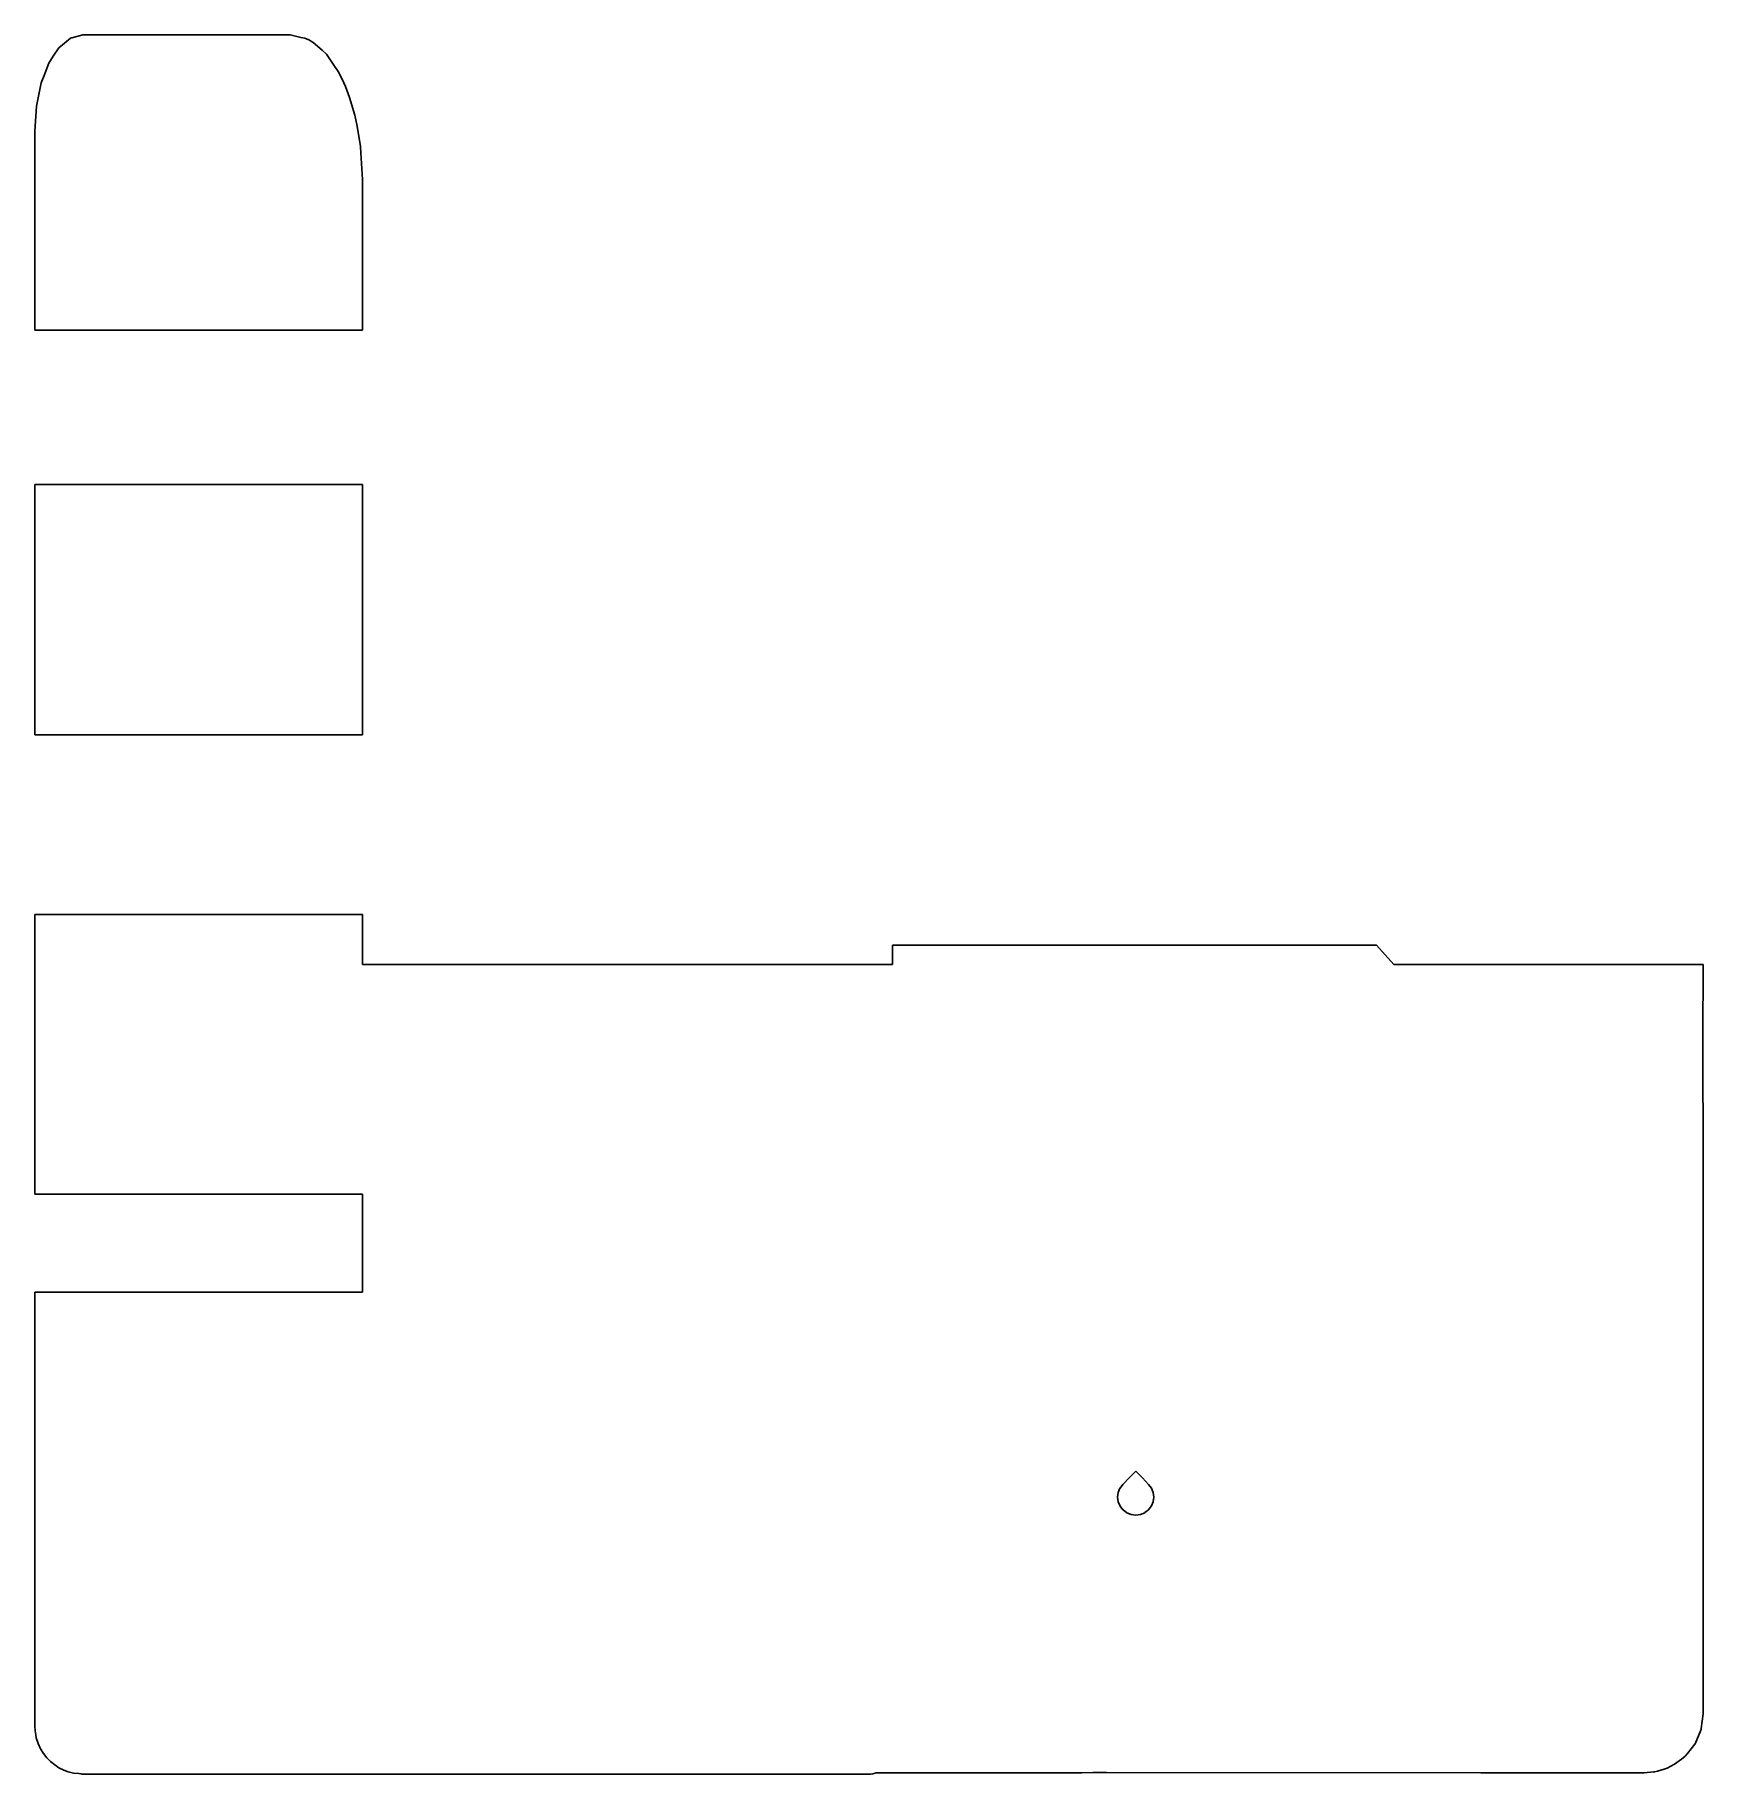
# Model space of a CAD drawing. Header units: metres. Extents: x 2.4 to 71.7, y -16 to 56.2.
import ezdxf

# ---------------------------------------------------------------- set-up
doc = ezdxf.new("R2010")
doc.units = ezdxf.units.M

msp = doc.modelspace()

# ---------------------------------------------------------------- linework, layer by layer
for p, q in [((3.4, 55.645), (3.167, 55.287)), ((3.633, 55.837), (3.4, 55.645)), ((3.882, 56.044), (3.633, 55.837)), ((4.139, 56.112), (3.882, 56.044)), ((4.4, 56.181), (4.139, 56.112)), ((6.593, 56.181), (4.4, 56.181)), ((13, 56.181), (6.593, 56.181)), ((13.169, 56.143), (13, 56.181)), ((13.444, 56.063), (13.169, 56.143)), ((13.611, 56.042), (13.444, 56.063)), ((13.78, 55.974), (13.611, 56.042)), ((13.953, 55.856), (13.78, 55.974)), ((14.331, 55.544), (13.953, 55.856)), ((2.986, 55.009), (2.787, 54.49)), ((3.167, 55.287), (2.986, 55.009)), ((14.504, 55.372), (14.331, 55.544)), ((14.761, 55.007), (14.504, 55.372)), ((15.019, 54.613), (14.761, 55.007)), ((2.668, 54.181), (2.527, 53.499)), ((2.787, 54.49), (2.668, 54.181)), ((15.022, 54.607), (15.019, 54.613)), ((15.165, 54.333), (15.022, 54.607)), ((15.292, 54.031), (15.165, 54.333)), ((2.527, 53.499), (2.468, 53.216)), ((15.468, 53.576), (15.292, 54.031)), ((15.683, 52.852), (15.468, 53.576)), ((2.468, 53.216), (2.414, 52.391)), ((15.78, 52.389), (15.683, 52.852)), ((2.414, 52.391), (2.4, 52.181)), ((2.4, 52.181), (2.4, 50.944)), ((15.921, 51.543), (15.78, 52.389)), ((15.941, 51.284), (15.921, 51.543)), ((16, 50.181), (15.941, 51.284)), ((2.4, 50.944), (2.4, 49.627)), ((16, 48.945), (16, 50.181)), ((2.4, 49.627), (2.4, 49.062)), ((2.4, 49.062), (2.4, 48.72)), ((2.4, 48.72), (2.4, 46.181)), ((16, 47.938), (16, 48.945)), ((16, 46.181), (16, 47.938)), ((2.4, 46.181), (2.4, 44.927)), ((16, 43.924), (16, 46.181)), ((2.4, 44.927), (2.4, 43.924)), ((2.4, 43.924), (12.457, 43.924)), ((12.457, 43.924), (16, 43.924)), ((12.457, 43.924), (12.457, 43.924)), ((5.943, 37.52), (2.4, 37.52)), ((2.4, 37.52), (2.4, 36.29)), ((16, 37.52), (5.943, 37.52)), ((16, 35.264), (16, 37.52)), ((2.4, 36.29), (2.4, 35.264)), ((2.4, 35.264), (2.4, 32.01)), ((16, 30.752), (16, 35.264)), ((16, 35.264), (16, 35.264)), ((2.4, 32.01), (2.4, 28.336)), ((16, 28.336), (16, 30.752)), ((2.4, 28.336), (2.4, 27.797)), ((16, 27.128), (16, 28.336)), ((2.4, 27.797), (2.4, 27.128)), ((2.4, 27.128), (4.297, 27.128)), ((4.297, 27.128), (16, 27.128)), ((2.4, 18.529), (2.4, 19.676)), ((2.4, 19.676), (14.103, 19.676)), ((14.103, 19.676), (16, 19.676)), ((16, 19.676), (16, 19.457)), ((16, 19.457), (16, 18.269)), ((16, 19.457), (16, 19.457)), ((2.4, 13.81), (2.4, 18.529)), ((16, 18.269), (16, 17.75)), ((38, 17.604), (38, 18.403)), ((38, 18.403), (42.473, 18.403)), ((42.473, 18.403), (58.1, 18.403)), ((58.1, 18.403), (58.816, 17.604)), ((16, 17.75), (16, 17.604)), ((16, 17.604), (26.151, 17.604)), ((26.151, 17.604), (33.162, 17.604)), ((33.162, 17.604), (38, 17.604)), ((58.816, 17.604), (66.625, 17.604)), ((66.625, 17.604), (71.656, 17.604)), ((71.656, 17.604), (71.645, 14.575)), ((71.645, 14.575), (71.65, 9.169)), ((2.4, 13.565), (2.4, 13.81)), ((2.4, 13.275), (2.4, 13.565)), ((2.4, 12.973), (2.4, 13.275)), ((2.4, 12.699), (2.4, 12.973)), ((2.4, 9.034), (2.4, 12.699)), ((2.4, 8.959), (2.4, 9.034)), ((2.4, 8.893), (2.4, 8.959)), ((2.4, 8.843), (2.4, 8.893)), ((2.4, 8.81), (2.4, 8.843)), ((2.4, 8.076), (2.4, 8.81)), ((71.65, 9.169), (71.658, -13.5)), ((4.297, 8.076), (2.4, 8.076)), ((16, 8.076), (4.297, 8.076)), ((16, 4.349), (16, 8.076)), ((16, 4.142), (16, 4.349)), ((2.4, -1.737), (2.4, 4)), ((2.4, 4), (8.168, 4)), ((8.168, 4), (16, 4)), ((16, 4), (16, 4.142)), ((2.4, -11.529), (2.4, -1.737)), ((47.84, -3.691), (48.1, -3.426)), ((48.1, -3.426), (48.376, -3.708)), ((47.35, -4.503), (47.373, -4.316)), ((47.373, -4.316), (47.374, -4.31)), ((47.374, -4.31), (47.445, -4.134)), ((47.445, -4.134), (47.447, -4.129)), ((47.447, -4.129), (47.451, -4.124)), ((47.451, -4.124), (47.564, -3.973)), ((47.564, -3.973), (47.84, -3.691)), ((48.376, -3.708), (48.636, -3.973)), ((48.636, -3.973), (48.749, -4.124)), ((48.749, -4.124), (48.753, -4.129)), ((48.753, -4.129), (48.824, -4.304)), ((48.824, -4.304), (48.826, -4.31)), ((48.826, -4.31), (48.849, -4.497)), ((47.351, -4.509), (47.35, -4.503)), ((47.377, -4.696), (47.351, -4.509)), ((47.379, -4.702), (47.377, -4.696)), ((47.452, -4.876), (47.379, -4.702)), ((47.456, -4.881), (47.452, -4.876)), ((47.572, -5.03), (47.456, -4.881)), ((47.576, -5.034), (47.572, -5.03)), ((47.727, -5.148), (47.576, -5.034)), ((48.628, -5.03), (48.478, -5.144)), ((48.632, -5.025), (48.628, -5.03)), ((48.748, -4.876), (48.632, -5.025)), ((48.75, -4.87), (48.748, -4.876)), ((48.823, -4.696), (48.75, -4.87)), ((48.75, -4.87), (48.75, -4.87)), ((48.824, -4.69), (48.823, -4.696)), ((48.85, -4.503), (48.824, -4.69)), ((48.849, -4.497), (48.85, -4.503)), ((47.732, -5.15), (47.727, -5.148)), ((47.907, -5.222), (47.732, -5.15)), ((47.913, -5.223), (47.907, -5.222)), ((48.1, -5.248), (47.913, -5.223)), ((48.106, -5.247), (48.1, -5.248)), ((48.293, -5.222), (48.106, -5.247)), ((48.299, -5.22), (48.293, -5.222)), ((48.473, -5.148), (48.299, -5.22)), ((48.478, -5.144), (48.473, -5.148)), ((2.4, -11.653), (2.4, -11.529)), ((2.4, -12.073), (2.4, -11.653)), ((2.4, -13.993), (2.4, -12.073)), ((71.658, -13.5), (71.578, -14.097)), ((2.4, -14), (2.4, -13.993)), ((2.412, -14.199), (2.4, -14)), ((2.44, -14.37), (2.412, -14.199)), ((2.462, -14.492), (2.44, -14.37)), ((71.557, -14.177), (71.317, -14.746)), ((71.569, -14.147), (71.557, -14.177)), ((71.578, -14.097), (71.569, -14.147)), ((2.546, -14.722), (2.462, -14.492)), ((2.638, -14.944), (2.546, -14.722)), ((2.762, -15.137), (2.638, -14.944)), ((2.903, -15.322), (2.762, -15.137)), ((71.006, -15.137), (70.913, -15.249)), ((71.315, -14.75), (71.006, -15.137)), ((71.317, -14.746), (71.315, -14.749)), ((71.315, -14.749), (71.315, -14.75)), ((3.051, -15.474), (2.903, -15.322)), ((3.229, -15.611), (3.051, -15.474)), ((3.402, -15.733), (3.229, -15.611)), ((3.604, -15.826), (3.402, -15.733)), ((3.789, -15.903), (3.604, -15.826)), ((69.755, -15.872), (69.645, -15.901)), ((70.038, -15.79), (69.755, -15.872)), ((70.159, -15.743), (70.038, -15.79)), ((70.47, -15.585), (70.159, -15.743)), ((70.759, -15.372), (70.47, -15.585)), ((70.913, -15.249), (70.759, -15.372)), ((4.001, -15.958), (3.789, -15.903)), ((4.228, -15.977), (4.001, -15.958)), ((4.324, -15.99), (4.228, -15.977)), ((4.364, -15.996), (4.324, -15.99)), ((4.4, -16), (4.364, -15.996)), ((7.98, -16), (4.4, -16)), ((24.471, -16), (7.98, -16)), ((32.409, -16), (24.471, -16)), ((32.767, -16), (32.409, -16)), ((37, -16), (32.767, -16)), ((37.095, -15.995), (37, -16)), ((37.099, -15.995), (37.095, -15.995)), ((37.194, -15.981), (37.099, -15.995)), ((37.286, -15.958), (37.194, -15.981)), ((37.29, -15.957), (37.286, -15.958)), ((37.329, -15.938), (37.29, -15.957)), ((41.74, -15.941), (37.329, -15.938)), ((44.386, -15.938), (41.74, -15.941)), ((45.859, -15.936), (44.386, -15.938)), ((46.326, -15.934), (45.859, -15.936)), ((46.654, -15.934), (46.326, -15.934)), ((46.846, -15.933), (46.654, -15.934)), ((46.899, -15.933), (46.846, -15.933)), ((62.427, -15.939), (46.899, -15.933)), ((69.201, -15.937), (62.427, -15.939)), ((69.594, -15.908), (69.201, -15.937)), ((69.645, -15.901), (69.594, -15.908))]:
    msp.add_line(p, q)

doc.saveas('drawing.dxf')
